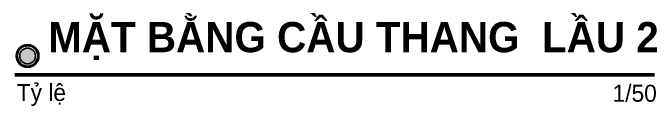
# Model space of a CAD drawing. Extents: x -79995 to 347433, y -157641 to 104789.
# Drawn here: x -41523 to -32995, y -100677 to -99443 of the extents above; entities that cross this region are included whole.
import ezdxf

# ---------------------------------------------------------------- set-up
doc = ezdxf.new("R2010")
doc.units = 0
doc.layers.add('DIM', color=1, linetype='CONTINUOUS')
doc.layers.add('TEXT', color=7, linetype='CONTINUOUS')
doc.styles.add('SWISS-CONDENSE', font='')
doc.styles.get('SWISS-CONDENSE').set_extended_font_data('VNI-Swiss-Condense')

msp = doc.modelspace()

# ---------------------------------------------------------------- hatches: boundary and pattern name
at = {"layer": 'DIM', "linetype": 'ByBlock'}
msp.add_hatch(color=1, dxfattribs=at).paths.add_polyline_path([(-41223.714, -100013.018, 1), (-41432.754, -100013.018, 1)])

# ---------------------------------------------------------------- linework, layer by layer
at = {"layer": 'TEXT', "color": 7, "linetype": 'ByBlock', "const_width": 48.75}
msp.add_lwpolyline([(-33026.006, -100264.785), (-40314.019, -100264.785), (-33026.006, -100264.785), (-41498.222, -100264.785)], dxfattribs=at)
at = {"layer": 'TEXT', "color": 7, "linetype": 'ByBlock'}
for radius in [150.491, 133.77, 104.52]:
    msp.add_circle((-41328.234, -100013.018), radius, dxfattribs=at)

# ---------------------------------------------------------------- texts
at = {"layer": 'TEXT', "color": 7, "insert": (-41055.804, -99564.186), "char_height": 400, "attachment_point": 1, "style": 'SWISS-CONDENSE'}
msp.add_mtext('{\\fVNI-Avo|b1|i0|c0|p2;MAËT BAÈNG CAÀU THANG  LAÀU 2}', dxfattribs=at)
at = {"layer": 'TEXT', "color": 7, "linetype": 'ByBlock', "char_height": 225, "attachment_point": 1, "style": 'SWISS-CONDENSE'}
for s, insert in [('{\\fVNI-Avo|b0|i0|c0|p2;Tyû leä}', (-41471.202, -100383.651)), ('{\\fVNI-Avo|b0|i0|c0|p2;1/50}', (-33584.071, -100393.625))]:
    msp.add_mtext(s, dxfattribs=dict(at, insert=insert))

doc.saveas('drawing.dxf')
